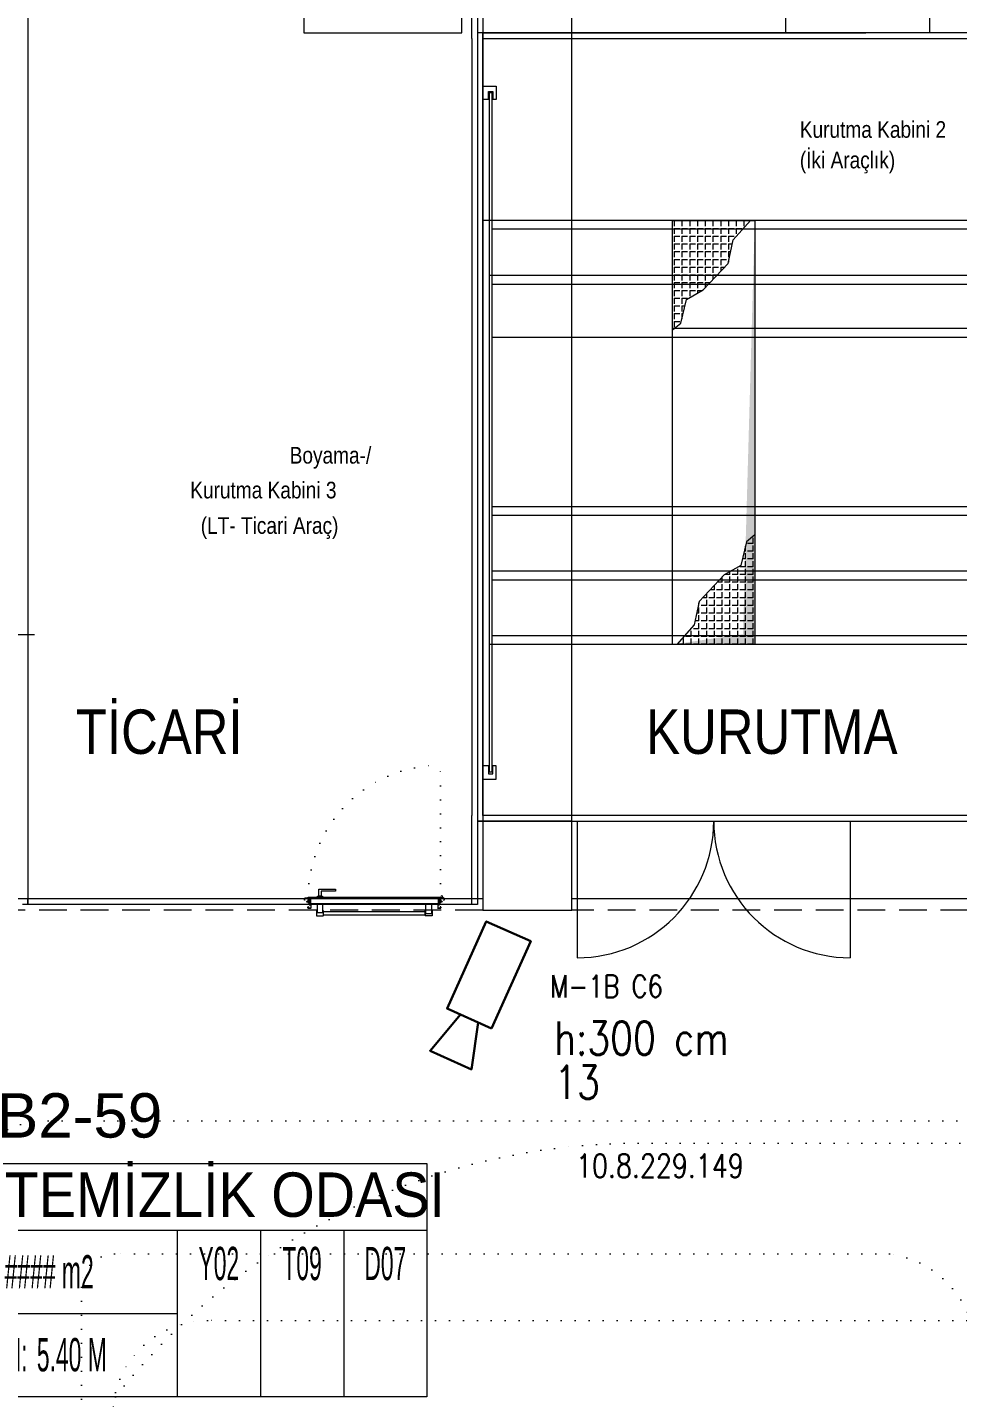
# Model space of a CAD drawing. Header units: metres. Extents: x -13933 to 152404, y -7861 to 21912.
# Drawn here: x 1150 to 1988, y 6751 to 7985 of the extents above; entities that cross this region are included whole.
import ezdxf
from ezdxf.enums import TextEntityAlignment as Align
from ezdxf.xclip import XClip

# ---------------------------------------------------------------- set-up
doc = ezdxf.new("R2010")
doc.units = ezdxf.units.M
doc.header["$LTSCALE"] = 100
doc.header["$MEASUREMENT"] = 0
doc.header["$XCLIPFRAME"] = 0
for name, pattern in [('DOT2', [0.125, 0, -0.125]), ('HIDDEN', [0.375, 0.25, -0.125]), ('MITTE0050', [25.4, 15.875, -3.175, 3.175, -3.175])]:
    doc.linetypes.add(name, pattern=pattern)
doc.layers.get('0').update_dxf_attribs({"color": 9, "lineweight": 9})
for name, color, linetype, lineweight in [('01', 9, 'Continuous', 9), ('06D', 9, 'Continuous', 9), ('10', 9, 'Continuous', 9), ('14', 9, 'Continuous', 9), ('20', 9, 'DOT2', 9), ('21', 9, 'Continuous', 9), ('21_mahal200', 9, 'Continuous', 9), ('E-DAHİLİ KAMERA', 7, 'Continuous', 30), ('E-YAZI', 7, 'Continuous', 30)]:
    doc.layers.add(name, color=color, linetype=linetype, lineweight=lineweight)
doc.styles.add('Arial', font='arial.ttf', dxfattribs={"height": 2.5})
doc.styles.add('E-YAZI', font='txttw.shx')
doc.styles.add('MuuM_TEXT-ITALIC', font='ARIALNI.TTF')
doc.styles.add('MuuM_TEXT-STANDART', font='ARIALN.TTF')

# ---------------------------------------------------------------- blocks, each defined once
blk = doc.blocks.new('100_DAHİLİ KAMERA')
at = {"layer": 'E-DAHİLİ KAMERA', "color": 4}
blk.add_lwpolyline([(4.306, -1.097), (4.306, 1.097), (0, 1.097), (0, -1.097)], close=True, dxfattribs=at)
blk.add_lwpolyline([(4.306, 0.439), (6.355, 1.024), (6.355, -1.024), (4.306, -0.439)], dxfattribs=at)
blk = doc.blocks.new('p-kolon_80x80')
blk.add_lwpolyline([(-40, -40), (40, -40), (40, 40), (-40, 40)], close=True)
blk = doc.blocks.new('2.bod.sitatik')
at = {"layer": '01'}
blk.add_blockref('p-kolon_80x80', (1600, -1400), dxfattribs=at)
blk = doc.blocks.new('FDG')
h = blk.add_hatch()
h.set_pattern_fill('ANSI37', color=256, scale=3, angle=180, style=0)
h.set_pattern_definition([(225, (179129.465, -8873.869), (6.73519, -6.73519), []), (315, (179129.465, -8873.869), (6.73519, 6.73519), [])])
h.paths.add_polyline_path([(178485.5, -9290.3), (178355.5, -9290.3), (178355.5, -9300.3), (178485.5, -9300.3)])
for p, q in [((178483.7, -9107.3), (178357.2, -9107.3)), ((178357.2, -9107.3), (178357.2, -9177.3)), ((178483.7, -9177.3), (178483.7, -9107.3)), ((178376.2, -9165.3), (178376.2, -9124)), ((178482.4, -9157.9), (178472, -9132.9)), ((178484, -9157.9), (178484, -9132.9)), ((178484, -9132.9), (178489, -9132.9)), ((178513, -9132.9), (178508, -9132.9)), ((178508, -9132.9), (178508, -9157.9)), ((178393.3, -9140.3), (178359.1, -9140.3)), ((178528, -9145.4), (178540.5, -9145.4)), ((178477.2, -9163), (178452.2, -9152.7)), ((178452.2, -9165.3), (178452.2, -9170.3)), ((178477.2, -9170.3), (178477.2, -9165.3)), ((178489, -9157.9), (178484, -9157.9)), ((178508, -9157.9), (178513, -9157.9)), ((178292.2, -9285.3), (178292.2, -9182.3)), ((178292.2, -9182.3), (178352.2, -9182.3)), ((178352.2, -9177.3), (178352.2, -9290.3)), ((178488.7, -9177.3), (178352.2, -9177.3)), ((178452.2, -9170.3), (178477.2, -9170.3)), ((178488.7, -9290.3), (178488.7, -9177.3)), ((178305.2, -9214.6), (178341.2, -9214.6)), ((178305.2, -9242.9), (178305.2, -9214.6)), ((178333.7, -9214.6), (178333.7, -9242.9)), ((178334.6, -9228.3), (178334.6, -9214.6)), ((178339.2, -9228.3), (178339.2, -9214.6)), ((178341.2, -9228.3), (178341.2, -9214.6)), ((178333.7, -9225.8), (178333.7, -9233.8)), ((178333.7, -9228.3), (178349.3, -9228.3)), ((178352.2, -9223.8), (178349.3, -9228.3)), ((178349.3, -9239.3), (178349.3, -9228.3)), ((178352.2, -9243.8), (178352.2, -9223.8)), ((178352.2, -9228.3), (178362.5, -9228.3)), ((178362.5, -9239.3), (178362.5, -9228.3)), ((178341.2, -9242.9), (178305.2, -9242.9)), ((178367.5, -9233.8), (178328.7, -9233.8)), ((178333.7, -9239.3), (178349.3, -9239.3)), ((178334.6, -9242.9), (178334.6, -9239.3)), ((178339.2, -9242.9), (178339.2, -9239.3)), ((178341.2, -9242.9), (178341.2, -9239.3)), ((178352.2, -9243.8), (178349.3, -9239.3)), ((178352.2, -9239.3), (178362.5, -9239.3)), ((178525.7, -9283.4), (178525.7, -9249.1)), ((178500.7, -9266.3), (178542, -9266.3)), ((178352.2, -9285.3), (178292.2, -9285.3)), ((178352.2, -9290.3), (178488.7, -9290.3)), ((178355.5, -9300.3), (178355.5, -9326.9)), ((178485.5, -9300.3), (178485.5, -9326.9))]:
    blk.add_line(p, q)
for points in [[(178363.7, -9140.3), (178363.7, -9165.3), (178388.7, -9165.3), (178388.7, -9140.3)], [(178363.7, -9165.3), (178363.7, -9170.3), (178388.7, -9170.3), (178388.7, -9165.3)], [(178500.7, -9253.8), (178495.7, -9253.8), (178495.7, -9278.8), (178500.7, -9278.8)], [(178525.7, -9253.8), (178500.7, -9253.8), (178500.7, -9278.8), (178525.7, -9278.8)]]:
    blk.add_lwpolyline(points)
for points in [[(178388.7, -9177.3), (178388.7, -9165.3), (178363.7, -9165.3), (178363.7, -9177.3)], [(178477.2, -9165.3), (178477.2, -9177.3), (178452.2, -9177.3), (178452.2, -9165.3)], [(178488.7, -9278.8), (178500.7, -9278.8), (178500.7, -9253.8), (178488.7, -9253.8)], [(178485.5, -9290.3), (178355.5, -9290.3), (178355.5, -9300.3), (178485.5, -9300.3)]]:
    blk.add_lwpolyline(points, close=True)
for centre in [(178376.2, -9140.3), (178528, -9145.4), (178525.7, -9266.3)]:
    blk.add_circle(centre, 12.5)
blk.add_arc((178462.1, -9142.8), 9, 225, 45)
blk = doc.blocks.new('p-bnk')
h = blk.add_hatch()
h.set_pattern_fill('ANSI37', color=256, scale=3, angle=-180, style=0)
h.set_pattern_definition([(225, (783.508, 267.3965), (6.73519, -6.73519), []), (315, (783.508, 267.3965), (6.73519, 6.73519), [])])
h.paths.add_polyline_path([(145.75, -159), (145.75, -149), (3.25, -149), (3.25, -159)])
for p, q in [((103, 0), (103, 12)), ((103, 12), (133, 12)), ((133, 0), (133, 12)), ((237, 0), (287, 0)), ((287, 0), (287, -6.22)), ((241, -145), (241, -4)), ((241, -4), (283, -4)), ((-49.5, -87), (-49.5, -62)), ((-40.5, -87), (-40.5, -62)), ((-4.5, -63.5), (-40.5, -63.5)), ((-4.5, -65), (-40.5, -65)), ((-4.5, -66.5), (-40.5, -66.5)), ((-4.5, -68), (-40.5, -68)), ((-4.5, -69.5), (-40.5, -69.5)), ((-29.5, -71), (-40.5, -71)), ((-29.5, -72.5), (-40.5, -72.5)), ((-4.5, -71), (-15.5, -71)), ((-4.5, -72.5), (-15.5, -72.5)), ((-4.5, -87), (-4.5, -62)), ((291.5, -87), (291.5, -62)), ((291.5, -63.5), (327.5, -63.5)), ((291.5, -65), (327.5, -65)), ((291.5, -66.5), (327.5, -66.5)), ((291.5, -68), (327.5, -68)), ((291.5, -69.5), (327.5, -69.5)), ((291.5, -71), (302.5, -71)), ((291.5, -72.5), (302.5, -72.5)), ((316.5, -71), (327.5, -71)), ((316.5, -72.5), (327.5, -72.5)), ((327.5, -87), (327.5, -62)), ((336.5, -87), (336.5, -62)), ((-29.5, -76.5), (-40.5, -76.5)), ((-29.5, -78), (-40.5, -78)), ((-4.5, -79.5), (-40.5, -79.5)), ((-4.5, -81), (-40.5, -81)), ((-4.5, -82.5), (-40.5, -82.5)), ((-4.5, -84), (-40.5, -84)), ((-4.5, -85.5), (-40.5, -85.5)), ((-4.5, -76.5), (-15.5, -76.5)), ((-4.5, -78), (-15.5, -78)), ((291.5, -76.5), (302.5, -76.5)), ((291.5, -78), (302.5, -78)), ((291.5, -79.5), (327.5, -79.5)), ((291.5, -81), (327.5, -81)), ((291.5, -82.5), (327.5, -82.5)), ((291.5, -84), (327.5, -84)), ((291.5, -85.5), (327.5, -85.5)), ((316.5, -76.5), (327.5, -76.5)), ((316.5, -78), (327.5, -78)), ((283, -145), (241, -145)), ((287, -142.78), (287, -149)), ((287, -149), (237, -149))]:
    blk.add_line(p, q)
at = {"linetype": 'MITTE0050'}
for p, q in [((118, 0), (118, 12)), ((6.34, -74.5), (-52, -74.5)), ((280.66, -74.5), (339, -74.5))]:
    blk.add_line(p, q, dxfattribs=at)
for points in [[(0, -149), (149, -149), (149, 0), (0, 0)], [(237, -149), (149, -149), (149, 0), (237, 0)], [(287, -149), (237, -149), (237, 0), (287, 0)], [(233, -145), (153, -145), (153, -4), (233, -4)], [(283, -145), (241, -145), (241, -4), (283, -4)], [(233, -34.5), (153, -34.5), (153, -114.5), (233, -114.5)], [(338, -34.5), (258, -34.5), (258, -114.5), (338, -114.5)], [(-15.5, -69.5), (-29.5, -69.5), (-29.5, -79.5), (-15.5, -79.5)], [(0, -72.5), (-2, -72.5), (-2, -76.5), (0, -76.5)], [(287, -72.5), (289, -72.5), (289, -76.5), (287, -76.5)], [(302.5, -69.5), (316.5, -69.5), (316.5, -79.5), (302.5, -79.5)], [(145.75, -149), (3.25, -149), (3.25, -159), (145.75, -159)]]:
    blk.add_lwpolyline(points, close=True)
for points in [[(258, -34.5), (241, -4)], [(338, -34.5), (283, -4)], [(153, -34.5), (157.9, -109.22), (233, -114.5)], [(258, -34.5), (263.51, -109.22), (338, -114.5)], [(-40.5, -87), (-4.5, -87), (-2, -84.5), (-2, -64.5), (-4.5, -62), (-49.5, -62), (-52, -64.5), (-52, -84.5), (-49.5, -87), (-40.5, -87)], [(327.5, -87), (291.5, -87), (289, -84.5), (289, -64.5), (291.5, -62), (336.5, -62), (339, -64.5), (339, -84.5), (336.5, -87), (327.5, -87)], [(258, -114.5), (241, -145)], [(283, -145), (338, -114.5)]]:
    blk.add_lwpolyline(points)
at = {"lineweight": 0}
blk.add_lwpolyline([(3.25, -159), (3.25, -276.5), (145.75, -276.5), (145.75, -159)], close=True, dxfattribs=at)
blk = doc.blocks.new('0_elevationtarget-p-bk')
h = blk.add_hatch(color=250)
h.paths.add_polyline_path([(1.875, 0, 0.414214), (0, 1.875), (0, 0)])
h.paths.add_polyline_path([(0, 0), (-1.875, 0, 0.414214), (0, -1.875)])
blk.add_line((0, -2.625), (0, 2.625))
blk.add_lwpolyline([(12.453, 0), (-3, 0)])
blk.add_circle((0, 0), 1.875)
at = {"style": 'Arial'}
blk.add_attdef('BITMISKOT', text='', height=2, dxfattribs=at).set_placement((4.5, 0), align=Align.BOTTOM_LEFT)
at = {"style": 'MuuM_TEXT-ITALIC'}
blk.add_attdef('FINISHINGFLOORLEVEL', text='', height=2, dxfattribs=at).set_placement((4.5, -0.592), align=Align.TOP_LEFT)
blk = doc.blocks.new('0_roomno2')
blk.add_lwpolyline([(19.375, -10.5), (0, -10.5), (0, 0), (19.375, 0)], close=True)
for points in [[(0, -3), (19.375, -3)], [(8.125, -3), (8.125, -10.5)], [(11.875, -3), (11.875, -10.5)], [(15.625, -3), (15.625, -10.5)], [(0, -6.75), (8.125, -6.75)]]:
    blk.add_lwpolyline(points)
at = {"style": 'MuuM_TEXT-STANDART', "width": 0.6}
blk.add_text('H:', height=1.5, dxfattribs=at).set_placement((0.35, -8.608), align=Align.MIDDLE_LEFT)
at = {"style": 'Arial'}
blk.add_attdef('ODANO', (0, 1.17), '', height=2, dxfattribs=at)
blk.add_attdef('MEKANADI', text='', height=2, dxfattribs=at).set_placement((0.35, -3), align=Align.BOTTOM_LEFT)
at = {"style": 'MuuM_TEXT-STANDART', "width": 0.6}
for tag, p in [('M2', (0.35, -4.875)), ('TEMIZTAVANYUKSEKLIGI', (1.8, -8.608))]:
    blk.add_attdef(tag, text='', height=1.5, dxfattribs=at).set_placement(p, align=Align.MIDDLE_LEFT)
for tag, p in [('YER01', (10, -4.5)), ('TAVAN01', (13.75, -4.5)), ('DUVAR01', (17.5, -4.5)), ('YER02', (10, -6.75)), ('TAVAN02', (13.75, -6.75)), ('DUVAR02', (17.5, -6.75)), ('YER03', (10, -9)), ('TAVAN03', (13.75, -9)), ('DUVAR03', (17.5, -9))]:
    blk.add_attdef(tag, text='', height=1.5, dxfattribs=at).set_placement(p, align=Align.MIDDLE_CENTER)
blk = doc.blocks.new('*U21')
at = {"ltscale": 15}
for p, q in [((-25, 1), (-26, 0)), ((-25, -1), (-26, 0)), ((-23, 1), (-25, 1)), ((-23, 1), (-23, -2)), ((-21, -3), (-18, 3)), ((-21, -3), (-18, 3)), ((-20, -3), (-17, 3)), ((-20, -3), (-16, 3)), ((-18, -3), (-15, 3)), ((-18, -3), (-15, 3)), ((-18, 1), (-18, 2)), ((-17, -3), (-14, 3)), ((-17, -3), (-13, 3)), ((-17, 1), (-17, 2)), ((-15, -3), (-12, 3)), ((-15, -3), (-12, 3)), ((-15, 1), (-15, 2)), ((-14, -3), (-11, 3)), ((-14, -3), (-10, 3)), ((-14, 1), (-14, 2)), ((-12, -3), (-9, 3)), ((-12, -3), (-9, 3)), ((-12, 1), (-12, 2)), ((-11, -3), (-8, 3)), ((-11, -3), (-7, 3)), ((-11, 1), (-11, 2)), ((-9, -3), (-6, 3)), ((-9, -3), (-6, 3)), ((-9, 1), (-9, 2)), ((-8, -3), (-4, 3)), ((-8, -3), (-5, 3)), ((-8, 1), (-8, 2)), ((-6, -3), (-3, 3)), ((-6, -3), (-3, 3)), ((-6, 1), (-6, 2)), ((-5, -3), (-1, 3)), ((-5, -3), (-2, 3)), ((-5, 1), (-5, 2)), ((-3, 1), (-3, 2)), ((0, 4), (-2, 1)), ((-2, 1), (-2, 2)), ((0, 0), (-1, 0)), ((-25, -1), (-23, -2)), ((-9, -2), (-23, -2)), ((-21, -3), (-21, -2)), ((-20, -3), (-19, -2)), ((-20, -2), (-19, -2)), ((-19, -2), (-18, -2)), ((-18, -3), (-18, -2)), ((-17, -3), (-16, -2)), ((-17, -2), (-16, -2)), ((-16, -2), (-15, -2)), ((-15, -3), (-15, -2)), ((-14, -3), (-13, -2)), ((-14, -2), (-13, -2)), ((-13, -2), (-12, -2)), ((-12, -3), (-12, -2)), ((-11, -3), (-10, -2)), ((-11, -2), (-10, -2)), ((-10, -2), (-9, -2)), ((-9, -3), (-9, -2)), ((-8, -2), (-7, -2)), ((-8, -3), (-7, -2)), ((-7, -2), (-6, -2)), ((-6, -3), (-6, -2)), ((-5, -2), (-4, -2)), ((-5, -3), (-4, -2)), ((-4, -2), (-2, -2)), ((0, -4), (-2, -2)), ((0, 0), (-1, 0))]:
    blk.add_line(p, q, dxfattribs=at)
for p, q in [((-7, 1), (-23, 1)), ((-17, 1), (-19, 1)), ((-16, 1), (-17, 1)), ((-14, 1), (-16, 1)), ((-13, 1), (-14, 1)), ((-11, 1), (-13, 1)), ((-10, 1), (-11, 1)), ((-8, 1), (-10, 1)), ((-7, 1), (-8, 1)), ((-5, 1), (-7, 1)), ((-4, 1), (-5, 1)), ((-2, 1), (-4, 1)), ((-2, 1), (-2, 1)), ((0, 0), (0, 4)), ((-2, -2), (-2, -2)), ((0, 0), (0, -4))]:
    blk.add_line(p, q)
for centre, radius, start, end in [((-26, 4), 3.92, 274.361, 322.1025), ((-26, -4), 3.92, 37.8975, 85.639), ((-18, 3), 0.0971, 330.3204, 150.3204), ((-17, 3), 0.0971, 330.3204, 150.3204), ((-15, 3), 0.0971, 330.3204, 150.3204), ((-14, 3), 0.0971, 330.3204, 150.3204), ((-12, 3), 0.0971, 330.3204, 150.3204), ((-11, 3), 0.0971, 330.3204, 150.3204), ((-9, 3), 0.0971, 330.3204, 150.3204), ((-8, 3), 0.0971, 330.3204, 150.3204), ((-6, 3), 0.0971, 330.3204, 150.3204), ((-5, 3), 0.0971, 330.3204, 150.3204), ((-3, 3), 0.0971, 330.3204, 150.3204), ((-2, 3), 0.0971, 330.3204, 150.3204), ((-1, 0), 0.486, 90, 270), ((0, 4), 0.25, 0, 150.0864), ((-21, -3), 0.0971, 150.3204, 330.3204), ((-20, -3), 0.0971, 150.3204, 330.3204), ((-18, -3), 0.0971, 150.3204, 330.3204), ((-17, -3), 0.0971, 150.3204, 330.3204), ((-15, -3), 0.0971, 150.3204, 330.3204), ((-14, -3), 0.0971, 150.3204, 330.3204), ((-12, -3), 0.0971, 150.3204, 330.3204), ((-11, -3), 0.0971, 150.3204, 330.3204), ((-9, -3), 0.0971, 150.3204, 330.3204), ((-8, -3), 0.0971, 150.3204, 330.3204), ((-6, -3), 0.0971, 150.3204, 330.3204), ((-5, -3), 0.0971, 150.3204, 330.3204), ((0, -4), 0.25, 209.9136, 0)]:
    blk.add_arc(centre, radius, start, end, dxfattribs=at)
blk = doc.blocks.new('conta')
at = {"ltscale": 10}
for p, q in [((-2649.9, 5345.5), (-2649.8, 5345.6)), ((-2649.9, 5344.5), (-2649.8, 5344.3)), ((-2649.8, 5344.3), (-2649.7, 5344.3)), ((-2649.7, 5345.4), (-2649.3, 5345.4)), ((-2649.2, 5345.4), (-2649.1, 5345.5)), ((-2649, 5344), (-2648.8, 5343.8)), ((-2648.9, 5344.1), (-2648.7, 5343.9)), ((-2648.8, 5345.1), (-2648.6, 5345.3)), ((-2648.8, 5344.9), (-2648.6, 5345.2)), ((-2648.7, 5343.8), (-2648.7, 5343.8)), ((-2648.6, 5345.3), (-2648.6, 5345.3))]:
    blk.add_line(p, q, dxfattribs=at)
for centre, radius, start, end in [((-2649.8, 5345.5), 0.05, 140.6345, 188.9372), ((-2653, 5345), 3.19, 350.4674, 8.9372), ((-2649.9, 5344.5), 0.02, 170.4674, 213.7451), ((-2649.7, 5345.6), 0.0696, 22.2428, 159.258), ((-2650.9, 5345), 1.24, 340.3382, 16.7772), ((-2649.7, 5344.6), 0.03, 160.3382, 273.2666), ((-2649.7, 5345.4), 0.03, 90, 196.7772), ((-2649.6, 5341.5), 3.01, 80.4362, 93.2666), ((-2649.3, 5345.5), 0.05, 270, 303.0062), ((-2649.2, 5344.1), 0.231, 353.9571, 81.9004), ((-2649.1, 5345.5), 0.03, 4.7972, 123.0062), ((-2649.1, 5344.5), 0.03, 260.4362, 338.7066), ((-2651.2, 5344.8), 2.33, 7.5897, 18.7951), ((-2649, 5345.6), 0.05, 18.7951, 42.1429), ((-2650.2, 5345), 1.27, 338.7066, 23.0418), ((-2648.9, 5344.1), 0.1, 173.9571, 217.2653), ((-2648.8, 5345.1), 0.05, 187.5897, 322.7347), ((-2658.2, 5345.2), 9.36, 353.6857, 357.8537), ((-2648.8, 5344.2), 0.1, 173.6857, 217.2653), ((-2648.8, 5344.8), 0.05, 142.7347, 180.2669), ((-2648.7, 5343.8), 0.05, 217.2653, 307.2653), ((-2648.7, 5343.8), 0.05, 307.2653, 37.2653), ((-2648.6, 5345.3), 0.05, 52.7347, 142.7347), ((-2648.6, 5345.3), 0.05, 322.7347, 52.7347)]:
    blk.add_arc(centre, radius, start, end, dxfattribs=at)
for points, knots in [([(-2649, 5345.6), (-2649, 5345.6), (-2649.1, 5345.7), (-2649.2, 5345.4), (-2649.3, 5345.7), (-2649.4, 5345.5), (-2649.5, 5345.7), (-2649.6, 5345.5), (-2649.7, 5345.6), (-2649.7, 5345.6)], [0.0086373, 0.0086373, 0.0086373, 0.0086373, 0.1097304, 0.3133405, 0.4430081, 0.5658764, 0.7165186, 0.8527974, 0.9648495, 0.9648495, 0.9648495, 0.9648495]), ([(-2649.7, 5344.3), (-2649.7, 5344.3), (-2649.7, 5344.5), (-2649.6, 5344.3), (-2649.3, 5344.4), (-2649.2, 5344.4), (-2649.2, 5344.4)], [0, 0, 0, 0, 0.1008757, 0.3841126, 0.5436166, 0.6906785, 0.6906785, 0.6906785, 0.6906785])]:
    blk.add_open_spline(points, degree=3, knots=knots, dxfattribs=at)
blk = doc.blocks.new('p-yn_sackasa')
at = {"layer": '10', "linetype": 'Continuous'}
for p, q in [((-2.2, 0), (-2.2, -0.2)), ((0, 6.9), (0, 6.2)), ((0, 6.2), (0, 6.9)), ((0.1, 6.9), (0.1, 6.2)), ((0.2, 6.9), (0.2, 6.2)), ((2.7, 7.2), (0.3, 7.2)), ((2.7, 7.2), (0.3, 7.2)), ((2.7, 7), (0.3, 7)), ((0.3, 7), (2.7, 7)), ((0.3, 6.1), (0.8, 6.1)), ((0.7, 6), (0.3, 6)), ((0.3, 5.9), (0.7, 5.9)), ((0.8, 5.9), (0.3, 5.9)), ((0.7, 5.9), (0.7, 6)), ((0.7, -0.7), (0.7, 2.3)), ((0.7, -0.7), (0.7, 2.3)), ((0.8, 5.9), (0.8, 6.1)), ((0.8, -0.7), (0.8, 2.3)), ((0.8, -0.7), (0.8, 2.3)), ((0.9, 2.3), (1, 2.3)), ((0.9, 2.3), (0.9, 2.3)), ((1, 2.5), (1, 2.4)), ((1, 2.5), (1, 2.5)), ((1.1, 2.5), (1.1, 3.7)), ((1.1, 2.5), (1.1, 3.7)), ((1.3, 3.7), (1.3, 2.5)), ((1.3, 2.5), (1.3, 3.7)), ((2.5, 4), (1.4, 4)), ((1.4, 4), (2.5, 4)), ((1.4, 3.8), (2.5, 3.8)), ((2.5, 3.8), (1.4, 3.8)), ((2.5, 3.4), (2.6, 3.7)), ((2.6, 3.7), (2.5, 3.4)), ((2.7, 3.6), (2.6, 3.3)), ((2.7, 3.6), (2.6, 3.3)), ((2.8, 3.3), (2.8, 6.9)), ((2.8, 3.3), (2.8, 6.9)), ((2.9, 3.3), (2.9, 6.9)), ((2.9, 3.3), (2.9, 6.9)), ((-2.9, -1.7), (-2.9, -0.3)), ((-2.9, -0.3), (-2.9, -1.7)), ((-2.8, -0.3), (-2.8, -1.7)), ((-2.8, -0.3), (-2.8, -1.7)), ((-2.2, 0), (-2.7, 0)), ((-2.2, 0), (-2.7, 0)), ((-2.2, -0.1), (-2.7, -0.1)), ((-2.2, -0.2), (-2.7, -0.2)), ((1, -1.8), (-2.7, -1.8)), ((1, -1.9), (-2.7, -1.9)), ((-2.7, -2), (1, -2)), ((1, -2), (-2.7, -2)), ((-2.2, -0.1), (-2.2, 0)), ((0.9, -0.8), (1, -0.8)), ((0.9, -0.8), (0.9, -0.8)), ((1, -0.9), (1, -0.9)), ((1, -0.9), (1, -0.9)), ((1.1, -1), (1.1, -1.7)), ((1.1, -1), (1.1, -1.7)), ((1.3, -1), (1.3, -1.7)), ((1.3, -1), (1.3, -1.7))]:
    blk.add_line(p, q, dxfattribs=at)
for points in [[(0.1, 2.1), (0.7, 2.1), (0.7, -0.5), (0.1, -0.5)], [(0.1, 2.1), (0.4, 2.1), (0.4, -0.5), (0.1, -0.5)]]:
    blk.add_lwpolyline(points, close=True, dxfattribs=at)
for centre, radius, start, end in [((0.3, 6.9), 0.249, 90, 180), ((0.3, 6.9), 0.261, 90, 180), ((0.3, 6.2), 0.249, 181.345, 271.3502), ((0.3, 6.2), 0.261, 180, 270), ((0.3, 6.9), 0.122, 90, 180), ((0.3, 6.2), 0.122, 180, 270), ((0.3, 6.9), 0.11, 90, 180), ((0.3, 6.2), 0.11, 180, 270), ((0.9, 2.3), 0.206, 63.2169, 180), ((0.9, 2.3), 0.219, 63.2153, 180), ((0.9, 2.3), 0.0801, 63.215, 180), ((0.9, 2.3), 0.0674, 63.2144, 180), ((1, 2.5), 0.219, 243.2148, 0), ((1, 2.5), 0.0801, 243.2203, 0), ((1, 2.5), 0.206, 243.2197, 0), ((1, 2.5), 0.0674, 243.2129, 0), ((1.4, 3.7), 0.24, 90, 180), ((1.4, 3.7), 0.253, 90, 180), ((1.4, 3.7), 0.114, 90, 180), ((1.4, 3.7), 0.101, 90, 180), ((2.5, 3.7), 0.249, 342.8613, 90), ((2.5, 3.7), 0.261, 342.8602, 90), ((2.5, 3.7), 0.122, 342.8607, 90), ((2.5, 3.7), 0.11, 342.8621, 90), ((2.7, 3.3), 0.232, 162.8601, 0), ((2.7, 3.3), 0.219, 162.8613, 0), ((2.7, 3.3), 0.0927, 162.8605, 0), ((2.7, 3.3), 0.0801, 162.8624, 0), ((2.7, 6.9), 0.249, 0, 90), ((2.7, 6.9), 0.261, 0, 90), ((2.7, 6.9), 0.122, 0, 90), ((2.7, 6.9), 0.11, 0, 90), ((-2.7, -0.3), 0.24, 90, 180), ((-2.7, -0.3), 0.253, 90, 180), ((-2.7, -1.7), 0.24, 180, 270), ((-2.7, -1.7), 0.253, 180, 270), ((-2.7, -0.3), 0.114, 90, 180), ((-2.7, -0.3), 0.101, 90, 180), ((-2.7, -1.7), 0.114, 180, 270), ((-2.7, -1.7), 0.101, 180, 270), ((0.9, -0.7), 0.206, 180, 296.7851), ((0.9, -0.7), 0.219, 180, 296.785), ((0.9, -0.7), 0.0674, 180, 180.5245), ((0.9, -0.7), 0.0801, 180, 296.785), ((0.9, -0.7), 0.0674, 180, 296.7871), ((1, -1), 0.219, 0, 116.7854), ((1, -1), 0.206, 0, 116.7836), ((1, -1), 0.0801, 0, 116.7811), ((1, -1), 0.0674, 0, 116.7871), ((1, -1.7), 0.114, 270, 0), ((1, -1.7), 0.24, 270, 0), ((1, -1.7), 0.101, 270, 0), ((1, -1.7), 0.253, 270, 0)]:
    blk.add_arc(centre, radius, start, end, dxfattribs=at)
at = {"layer": '10', "xscale": 0.0842696629213483, "yscale": 0.0842696629213483, "zscale": 0.0842696629213483}
blk.add_blockref('*U21', (1, 1.3), dxfattribs=at)
at = {"layer": '14', "xscale": -0.7887640449438696, "yscale": 0.7887640449438696, "zscale": 0.7887640449438204, "rotation": 90}
blk.add_blockref('conta', (4217.8, -2086.4), dxfattribs=at)
blk = doc.blocks.new('*U849')
at = {"layer": '06D'}
for points in [[(110.1, 4.8), (110.1, 11), (95.1, 11), (95.1, 9.1), (107.9, 9.1), (107.9, 9.1), (107.9, 4.8), (110.1, 4.8)], [(111.2, 3.5), (111.2, 4.8), (106.8, 4.8), (106.8, 3.5), (111.2, 3.5)]]:
    blk.add_lwpolyline(points, dxfattribs=at)
for points in [[(8.5, -8.6), (7.9, -8.6), (7.9, -12.6, 0.414214), (8.2, -13), (13.7, -13, 0.414214), (14.1, -12.6), (14.1, -8.6), (13.5, -8.6)], [(111.5, -8.6), (112.1, -8.6), (112.1, -12.6, -0.414214), (111.7, -13), (106.2, -13, -0.414214), (105.9, -12.6), (105.9, -8.6), (106.5, -8.6)]]:
    blk.add_lwpolyline(points, format="xyb", dxfattribs=at)
for points in [[(8.5, -11.1), (13.5, -11.1), (13.5, -2.5), (8.5, -2.5)], [(14.1, -12.4), (105.9, -12.4), (105.9, -9.2), (14.1, -9.2)], [(111.5, -10), (106.5, -10), (106.5, -2.5), (111.5, -2.5)]]:
    blk.add_lwpolyline(points, close=True, dxfattribs=at)
at = {"layer": '10', "ltscale": 10}
for p, q in [((-1.6, 3.7), (-1.7, 3.6)), ((-1.6, 3.7), (-1.7, 3.6)), ((-1.2, 3.1), (-1.2, 3.2)), ((-1.2, 3.1), (-1.2, 3.2)), ((-1.2, 3.1), (-1.1, 3.1)), ((-1.2, 3.1), (-1.1, 3.1)), ((-1.1, 3), (-1.1, 3.4)), ((-1.1, 3), (-1.1, 3.4)), ((-0.8, 3), (-0.8, 3.4)), ((-0.8, 3), (-0.8, 3.4)), ((0.3, 3.4), (0.3, 3.3)), ((0.4, 3.5), (119.6, 3.5)), ((0.4, 3.4), (0.4, 3.3)), ((0.4, 3.2), (2.2, 3.2)), ((0.5, 3.4), (119.5, 3.4)), ((0.5, 3.3), (2.3, 3.3)), ((1, 0), (2, 0.7)), ((2, 1.1), (2, 0.7)), ((2.3, 1.1), (2, 1.1)), ((2, 0.7), (2, -0.8)), ((2.3, 3.1), (2.3, -2.4)), ((2.3, 0.7), (2.3, 1.1)), ((2.3, -0.8), (2.3, 0.7)), ((2.4, 3.2), (2.4, -2.3)), ((117.5, 3.2), (117.5, -2.3)), ((119.5, 3.3), (117.6, 3.3)), ((119.6, 3.2), (117.7, 3.2)), ((117.7, 3.1), (117.7, -2.4)), ((117.7, 1.1), (117.7, -0.4)), ((118, 1.1), (117.7, 1.1)), ((117.7, 1.1), (117.7, -0.4)), ((118, 1.1), (117.7, 1.1)), ((118, -0.4), (118, 1.1)), ((118, -0.4), (118, 1.1)), ((118, 0.9), (119, 0.9)), ((118, 0.9), (119, 0.9)), ((118, 0.7), (119, 0.7)), ((118, 0.7), (119, 0.7)), ((119, 0.3), (118, -0.4)), ((119, 0.3), (118, -0.4)), ((119.5, 3.4), (119.5, 3.3)), ((119.7, 3.4), (119.7, 3.3)), ((2, -0.4), (1, -0.4)), ((2, -0.6), (1, -0.6)), ((2, -0.8), (2.3, -0.8)), ((2.4, -2.5), (117.6, -2.5)), ((2.5, -2.3), (117.5, -2.3)), ((117.7, -0.4), (117.7, -0.8)), ((117.7, -0.4), (117.7, -0.8)), ((117.7, -0.8), (118, -0.8)), ((117.7, -0.8), (118, -0.8)), ((118, -0.8), (118, -0.4)), ((118, -0.8), (118, -0.4))]:
    blk.add_line(p, q, dxfattribs=at)
blk.add_circle((-0.9, 4.2), 0.843, dxfattribs=at)
blk.add_circle((-0.9, 4.2), 0.843, dxfattribs=at)
for centre, radius, start, end in [((-0.9, 4.2), 1.01, 219.4092, 254.2861), ((-0.9, 4.2), 1.01, 219.4092, 254.2861), ((-0.4, 3.2), 0.428, 156.352, 217.621), ((-0.4, 3.2), 0.428, 156.352, 217.621), ((-0.4, 3.2), 0.302, 105.5524, 240.0315), ((-0.4, 3.2), 0.302, 105.5524, 240.0315), ((0.4, 3.4), 0.1, 90, 180), ((0.4, 3.3), 0.1, 180, 270), ((0.5, 3.4), 0.005, 90, 180), ((0.5, 3.3), 0.005, 180, 270), ((2.2, 3.1), 0.05, 0, 90), ((2.3, 3.2), 0.1, 0, 90), ((117.6, 3.2), 0.1, 90, 180), ((117.7, 3.1), 0.05, 90, 180), ((119.5, 3.4), 0.005, 0, 90), ((119.5, 3.3), 0.005, 270, 0), ((119.6, 3.4), 0.1, 0, 90), ((119.6, 3.3), 0.1, 270, 0), ((2.4, -2.4), 0.1, 180, 270), ((2.5, -2.3), 0.05, 180, 270), ((117.6, -2.3), 0.141, 284.9271, 345.0729)]:
    blk.add_arc(centre, radius, start, end, dxfattribs=at)
at = {"layer": '20'}
blk.add_lwpolyline([(0.3, 3.4), (0.3, 122.8, -0.414214), (119.7, 3.4, 1)], format="xyb", dxfattribs=at)
at = {"xscale": -1, "rotation": 180}
blk.add_blockref('p-yn_sackasa', (0, 1), dxfattribs=at)
at = {"rotation": 180}
blk.add_blockref('p-yn_sackasa', (120, 1), dxfattribs=at)
blk = doc.blocks.new('2.bod.Mimari')
at = {"layer": '06D'}
for p, q in [((1150, -580), (1150, -1430)), ((1550, -655), (1550, -580)), ((1555, -575), (1555, -650)), ((1555, -650), (1555, -1360)), ((1555, -650), (1555, -650)), ((1560, -650), (1904.99, -650)), ((1560, -1355), (1560, -650)), ((1550, -655), (1550, -1355)), ((1550, -655), (1550, -655)), ((1560, -655), (1899.99, -655)), ((1899.99, -655), (2255, -655)), ((1560, -710), (1560, -698)), ((1560, -698), (1572, -698)), ((1565, -710), (1565, -702.75)), ((1565, -702.75), (1569, -702.75)), ((1569, -702.75), (1569, -710)), ((1572, -698), (1572, -710)), ((1565, -710), (1560, -710)), ((1560, -1310), (1560, -710)), ((1566.03, -703.67), (1568.12, -703.67)), ((1566.03, -1315.98), (1566.03, -703.67)), ((1568.12, -703.67), (1568.12, -1315.98)), ((1572, -710), (1569, -710)), ((1731, -1200.8), (1731, -818.8)), ((1731, -818.8), (1805, -818.8)), ((1732.39, -819.01), (1732.39, -824.09)), ((1732.39, -819.01), (1737.47, -819.01)), ((1732.39, -826), (1732.39, -831.08)), ((1732.39, -826), (1737.47, -826)), ((1739.37, -819.01), (1739.37, -824.09)), ((1739.37, -819.01), (1744.45, -819.01)), ((1739.37, -826), (1739.37, -831.08)), ((1739.37, -826), (1744.45, -826)), ((1746.36, -819.01), (1746.36, -824.09)), ((1746.36, -819.01), (1751.44, -819.01)), ((1746.36, -826), (1746.36, -831.08)), ((1746.36, -826), (1751.44, -826)), ((1753.34, -819.01), (1753.34, -824.09)), ((1753.34, -819.01), (1758.42, -819.01)), ((1753.34, -826), (1753.34, -831.08)), ((1753.34, -826), (1758.42, -826)), ((1760.33, -819.01), (1760.33, -824.09)), ((1760.33, -819.01), (1765.41, -819.01)), ((1760.33, -826), (1760.33, -831.08)), ((1760.33, -826), (1765.41, -826)), ((1767.31, -819.01), (1767.31, -824.09)), ((1767.31, -819.01), (1772.39, -819.01)), ((1767.31, -826), (1767.31, -831.08)), ((1767.31, -826), (1772.39, -826)), ((1774.3, -819.01), (1774.3, -824.09)), ((1774.3, -819.01), (1779.38, -819.01)), ((1774.3, -826), (1774.3, -831.08)), ((1774.3, -826), (1779.38, -826)), ((1781.28, -819.01), (1781.28, -824.09)), ((1781.28, -819.01), (1786.36, -819.01)), ((1781.28, -826), (1781.28, -831.08)), ((1781.28, -826), (1786.36, -826)), ((1785.59, -836.46), (1801.09, -818.8)), ((1788.27, -819.01), (1788.27, -824.09)), ((1788.27, -819.01), (1793.35, -819.01)), ((1788.27, -826), (1788.27, -831.08)), ((1788.27, -826), (1793.35, -826)), ((1795.25, -819.01), (1795.25, -824.09)), ((1795.25, -819.01), (1800.33, -819.01)), ((1805, -818.8), (1805, -1200.8)), ((1732.39, -832.98), (1732.39, -838.06)), ((1732.39, -832.98), (1737.47, -832.98)), ((1739.37, -832.98), (1739.37, -838.06)), ((1739.37, -832.98), (1744.45, -832.98)), ((1746.36, -832.98), (1746.36, -838.06)), ((1746.36, -832.98), (1751.44, -832.98)), ((1753.34, -832.98), (1753.34, -838.06)), ((1753.34, -832.98), (1758.42, -832.98)), ((1760.33, -832.98), (1760.33, -838.06)), ((1760.33, -832.98), (1765.41, -832.98)), ((1767.31, -832.98), (1767.31, -838.06)), ((1767.31, -832.98), (1772.39, -832.98)), ((1774.3, -832.98), (1774.3, -838.06)), ((1774.3, -832.98), (1779.38, -832.98)), ((1781.03, -857.53), (1785.59, -836.46)), ((1781.28, -832.98), (1781.28, -838.06)), ((1781.28, -832.98), (1786.36, -832.98)), ((1788.27, -832.98), (1788.27, -833.4)), ((1788.27, -832.98), (1788.64, -832.98)), ((1732.39, -839.97), (1732.39, -845.05)), ((1732.39, -839.97), (1737.47, -839.97)), ((1732.39, -846.95), (1732.39, -852.03)), ((1732.39, -846.95), (1737.47, -846.95)), ((1739.37, -839.97), (1739.37, -845.05)), ((1739.37, -839.97), (1744.45, -839.97)), ((1739.37, -846.95), (1739.37, -852.03)), ((1739.37, -846.95), (1744.45, -846.95)), ((1746.36, -839.97), (1746.36, -845.05)), ((1746.36, -839.97), (1751.44, -839.97)), ((1746.36, -846.95), (1746.36, -852.03)), ((1746.36, -846.95), (1751.44, -846.95)), ((1753.34, -839.97), (1753.34, -845.05)), ((1753.34, -839.97), (1758.42, -839.97)), ((1753.34, -846.95), (1753.34, -852.03)), ((1753.34, -846.95), (1758.42, -846.95)), ((1760.33, -839.97), (1760.33, -845.05)), ((1760.33, -839.97), (1765.41, -839.97)), ((1760.33, -846.95), (1760.33, -852.03)), ((1760.33, -846.95), (1765.41, -846.95)), ((1767.31, -839.97), (1767.31, -845.05)), ((1767.31, -839.97), (1772.39, -839.97)), ((1767.31, -846.95), (1767.31, -852.03)), ((1767.31, -846.95), (1772.39, -846.95)), ((1774.3, -839.97), (1774.3, -845.05)), ((1774.3, -839.97), (1779.38, -839.97)), ((1774.3, -846.95), (1774.3, -852.03)), ((1774.3, -846.95), (1779.38, -846.95)), ((1781.28, -839.97), (1781.28, -845.05)), ((1781.28, -839.97), (1784.83, -839.97)), ((1781.28, -846.95), (1781.28, -852.03)), ((1781.28, -846.95), (1783.32, -846.95)), ((1732.39, -853.94), (1732.39, -859.02)), ((1732.39, -853.94), (1737.47, -853.94)), ((1732.39, -860.92), (1732.39, -866)), ((1732.39, -860.92), (1737.47, -860.92)), ((1739.37, -853.94), (1739.37, -859.02)), ((1739.37, -853.94), (1744.45, -853.94)), ((1739.37, -860.92), (1739.37, -866)), ((1739.37, -860.92), (1744.45, -860.92)), ((1746.36, -853.94), (1746.36, -859.02)), ((1746.36, -853.94), (1751.44, -853.94)), ((1746.36, -860.92), (1746.36, -866)), ((1746.36, -860.92), (1751.44, -860.92)), ((1753.34, -853.94), (1753.34, -859.02)), ((1753.34, -853.94), (1758.42, -853.94)), ((1753.34, -860.92), (1753.34, -866)), ((1753.34, -860.92), (1758.42, -860.92)), ((1758.54, -881.46), (1781.03, -857.53)), ((1760.33, -853.94), (1760.33, -859.02)), ((1760.33, -853.94), (1765.41, -853.94)), ((1760.33, -860.92), (1760.33, -866)), ((1760.33, -860.92), (1765.41, -860.92)), ((1767.31, -853.94), (1767.31, -859.02)), ((1767.31, -853.94), (1772.39, -853.94)), ((1767.31, -860.92), (1767.31, -866)), ((1767.31, -860.92), (1772.39, -860.92)), ((1774.3, -853.94), (1774.3, -859.02)), ((1774.3, -853.94), (1779.38, -853.94)), ((1774.3, -860.92), (1774.3, -864.69)), ((1774.3, -860.92), (1777.84, -860.92)), ((1781.28, -853.94), (1781.28, -856.36)), ((1781.28, -853.94), (1781.81, -853.94)), ((1732.39, -867.91), (1732.39, -872.99)), ((1732.39, -867.91), (1737.47, -867.91)), ((1732.39, -874.89), (1732.39, -879.97)), ((1732.39, -874.89), (1737.47, -874.89)), ((1739.37, -867.91), (1739.37, -872.99)), ((1739.37, -867.91), (1744.45, -867.91)), ((1739.37, -874.89), (1739.37, -879.97)), ((1739.37, -874.89), (1744.45, -874.89)), ((1746.36, -867.91), (1746.36, -872.99)), ((1746.36, -867.91), (1751.44, -867.91)), ((1746.36, -874.89), (1746.36, -879.97)), ((1746.36, -874.89), (1751.44, -874.89)), ((1753.34, -867.91), (1753.34, -872.99)), ((1753.34, -867.91), (1758.42, -867.91)), ((1753.34, -874.89), (1753.34, -879.97)), ((1753.34, -874.89), (1758.42, -874.89)), ((1760.33, -867.91), (1760.33, -872.99)), ((1760.33, -867.91), (1765.41, -867.91)), ((1760.33, -874.89), (1760.33, -879.56)), ((1760.33, -874.89), (1764.71, -874.89)), ((1767.31, -867.91), (1767.31, -872.13)), ((1767.31, -867.91), (1771.28, -867.91)), ((1732.39, -881.88), (1732.39, -886.96)), ((1732.39, -881.88), (1737.47, -881.88)), ((1739.37, -881.88), (1739.37, -886.96)), ((1739.37, -881.88), (1744.45, -881.88)), ((1743.45, -890), (1758.54, -881.46)), ((1746.36, -881.88), (1746.36, -886.96)), ((1746.36, -881.88), (1751.44, -881.88)), ((1753.34, -881.88), (1753.34, -884.4)), ((1753.34, -881.88), (1757.8, -881.88)), ((1732.39, -888.86), (1732.39, -893.94)), ((1732.39, -888.86), (1737.47, -888.86)), ((1732.39, -895.85), (1732.39, -900.93)), ((1732.39, -895.85), (1737.47, -895.85)), ((1738.44, -911.33), (1743.45, -890)), ((1739.37, -888.86), (1739.37, -893.94)), ((1739.37, -888.86), (1744.45, -888.86)), ((1739.37, -895.85), (1739.37, -900.93)), ((1739.37, -895.85), (1742.08, -895.85)), ((1731, -917.49), (1738.44, -911.33)), ((1732.39, -902.83), (1732.39, -907.91)), ((1732.39, -902.83), (1737.47, -902.83)), ((1732.39, -909.82), (1732.39, -914.9)), ((1732.39, -909.82), (1737.47, -909.82)), ((1739.37, -902.83), (1739.37, -907.36)), ((1739.37, -902.83), (1740.44, -902.83)), ((1560, -1010), (1560, -1355)), ((1797.55, -1108.27), (1792.54, -1129.6)), ((1805, -1102.11), (1797.55, -1108.27)), ((1803.6, -1109.78), (1798.52, -1109.78)), ((1803.6, -1109.78), (1803.6, -1104.7)), ((1796.62, -1116.77), (1795.55, -1116.77)), ((1796.62, -1116.77), (1796.62, -1112.24)), ((1796.62, -1123.75), (1796.62, -1118.67)), ((1803.6, -1116.77), (1798.52, -1116.77)), ((1803.6, -1116.77), (1803.6, -1111.69)), ((1803.6, -1123.75), (1803.6, -1118.67)), ((1792.54, -1129.6), (1777.45, -1138.14)), ((1782.65, -1137.72), (1782.65, -1135.2)), ((1789.63, -1137.72), (1789.63, -1132.64)), ((1796.62, -1130.74), (1791.54, -1130.74)), ((1796.62, -1123.75), (1793.91, -1123.75)), ((1796.62, -1130.74), (1796.62, -1125.66)), ((1796.62, -1137.72), (1796.62, -1132.64)), ((1803.6, -1123.75), (1798.52, -1123.75)), ((1803.6, -1130.74), (1798.52, -1130.74)), ((1803.6, -1130.74), (1803.6, -1125.66)), ((1803.6, -1137.72), (1803.6, -1132.64)), ((1777.45, -1138.14), (1754.96, -1162.07)), ((1768.68, -1151.69), (1768.68, -1147.47)), ((1775.66, -1144.71), (1771.28, -1144.71)), ((1775.66, -1144.71), (1775.66, -1140.04)), ((1775.66, -1151.69), (1775.66, -1146.61)), ((1782.65, -1144.71), (1777.57, -1144.71)), ((1782.65, -1137.72), (1778.2, -1137.72)), ((1782.65, -1144.71), (1782.65, -1139.63)), ((1782.65, -1151.69), (1782.65, -1146.61)), ((1789.63, -1137.72), (1784.55, -1137.72)), ((1789.63, -1144.71), (1784.55, -1144.71)), ((1789.63, -1144.71), (1789.63, -1139.63)), ((1789.63, -1151.69), (1789.63, -1146.61)), ((1796.62, -1137.72), (1791.54, -1137.72)), ((1796.62, -1144.71), (1791.54, -1144.71)), ((1796.62, -1144.71), (1796.62, -1139.63)), ((1796.62, -1151.69), (1796.62, -1146.61)), ((1803.6, -1137.72), (1798.52, -1137.72)), ((1803.6, -1144.71), (1798.52, -1144.71)), ((1803.6, -1144.71), (1803.6, -1139.63)), ((1803.6, -1151.69), (1803.6, -1146.61)), ((1761.69, -1158.68), (1758.15, -1158.68)), ((1761.69, -1158.68), (1761.69, -1154.91)), ((1768.68, -1158.68), (1763.6, -1158.68)), ((1768.68, -1151.69), (1764.72, -1151.69)), ((1768.68, -1158.68), (1768.68, -1153.6)), ((1775.66, -1151.69), (1770.58, -1151.69)), ((1775.66, -1158.68), (1770.58, -1158.68)), ((1775.66, -1158.68), (1775.66, -1153.6)), ((1782.65, -1151.69), (1777.57, -1151.69)), ((1782.65, -1158.68), (1777.57, -1158.68)), ((1782.65, -1158.68), (1782.65, -1153.6)), ((1789.63, -1151.69), (1784.55, -1151.69)), ((1789.63, -1158.68), (1784.55, -1158.68)), ((1789.63, -1158.68), (1789.63, -1153.6)), ((1796.62, -1151.69), (1791.54, -1151.69)), ((1796.62, -1158.68), (1791.54, -1158.68)), ((1796.62, -1158.68), (1796.62, -1153.6)), ((1803.6, -1151.69), (1798.52, -1151.69)), ((1803.6, -1158.68), (1798.52, -1158.68)), ((1803.6, -1158.68), (1803.6, -1153.6)), ((1754.96, -1162.07), (1750.41, -1183.14)), ((1754.71, -1165.66), (1754.19, -1165.66)), ((1754.71, -1165.66), (1754.71, -1163.24)), ((1754.71, -1172.65), (1754.71, -1167.57)), ((1761.69, -1165.66), (1756.61, -1165.66)), ((1761.69, -1165.66), (1761.69, -1160.58)), ((1761.69, -1172.65), (1761.69, -1167.57)), ((1768.68, -1165.66), (1763.6, -1165.66)), ((1768.68, -1165.66), (1768.68, -1160.58)), ((1768.68, -1172.65), (1768.68, -1167.57)), ((1775.66, -1165.66), (1770.58, -1165.66)), ((1775.66, -1165.66), (1775.66, -1160.58)), ((1775.66, -1172.65), (1775.66, -1167.57)), ((1782.65, -1165.66), (1777.57, -1165.66)), ((1782.65, -1165.66), (1782.65, -1160.58)), ((1782.65, -1172.65), (1782.65, -1167.57)), ((1789.63, -1165.66), (1784.55, -1165.66)), ((1789.63, -1165.66), (1789.63, -1160.58)), ((1789.63, -1172.65), (1789.63, -1167.57)), ((1796.62, -1165.66), (1791.54, -1165.66)), ((1796.62, -1165.66), (1796.62, -1160.58)), ((1796.62, -1172.65), (1796.62, -1167.57)), ((1803.6, -1165.66), (1798.52, -1165.66)), ((1803.6, -1165.66), (1803.6, -1160.58)), ((1803.6, -1172.65), (1803.6, -1167.57)), ((1750.41, -1183.14), (1734.9, -1200.8)), ((1754.71, -1179.63), (1751.17, -1179.63)), ((1754.71, -1172.65), (1752.68, -1172.65)), ((1754.71, -1179.63), (1754.71, -1174.55)), ((1754.71, -1186.62), (1754.71, -1181.54)), ((1761.69, -1172.65), (1756.61, -1172.65)), ((1761.69, -1179.63), (1756.61, -1179.63)), ((1761.69, -1179.63), (1761.69, -1174.55)), ((1761.69, -1186.62), (1761.69, -1181.54)), ((1768.68, -1172.65), (1763.6, -1172.65)), ((1768.68, -1179.63), (1763.6, -1179.63)), ((1768.68, -1179.63), (1768.68, -1174.55)), ((1768.68, -1186.62), (1768.68, -1181.54)), ((1775.66, -1172.65), (1770.58, -1172.65)), ((1775.66, -1179.63), (1770.58, -1179.63)), ((1775.66, -1179.63), (1775.66, -1174.55)), ((1775.66, -1186.62), (1775.66, -1181.54)), ((1782.65, -1172.65), (1777.57, -1172.65)), ((1782.65, -1179.63), (1777.57, -1179.63)), ((1782.65, -1179.63), (1782.65, -1174.55)), ((1782.65, -1186.62), (1782.65, -1181.54)), ((1789.63, -1172.65), (1784.55, -1172.65)), ((1789.63, -1179.63), (1784.55, -1179.63)), ((1789.63, -1179.63), (1789.63, -1174.55)), ((1789.63, -1186.62), (1789.63, -1181.54)), ((1796.62, -1172.65), (1791.54, -1172.65)), ((1796.62, -1179.63), (1791.54, -1179.63)), ((1796.62, -1179.63), (1796.62, -1174.55)), ((1796.62, -1186.62), (1796.62, -1181.54)), ((1803.6, -1172.65), (1798.52, -1172.65)), ((1803.6, -1179.63), (1798.52, -1179.63)), ((1803.6, -1179.63), (1803.6, -1174.55)), ((1803.6, -1186.62), (1803.6, -1181.54)), ((1740.74, -1200.59), (1740.74, -1195.51)), ((1747.72, -1193.6), (1742.64, -1193.6)), ((1747.72, -1186.62), (1747.36, -1186.62)), ((1747.72, -1186.62), (1747.72, -1186.2)), ((1747.72, -1193.6), (1747.72, -1188.52)), ((1747.72, -1200.59), (1747.72, -1195.51)), ((1754.71, -1186.62), (1749.63, -1186.62)), ((1754.71, -1193.6), (1749.63, -1193.6)), ((1754.71, -1193.6), (1754.71, -1188.52)), ((1754.71, -1200.59), (1754.71, -1195.51)), ((1761.69, -1186.62), (1756.61, -1186.62)), ((1761.69, -1193.6), (1756.61, -1193.6)), ((1761.69, -1193.6), (1761.69, -1188.52)), ((1761.69, -1200.59), (1761.69, -1195.51)), ((1768.68, -1186.62), (1763.6, -1186.62)), ((1768.68, -1193.6), (1763.6, -1193.6)), ((1768.68, -1193.6), (1768.68, -1188.52)), ((1768.68, -1200.59), (1768.68, -1195.51)), ((1775.66, -1186.62), (1770.58, -1186.62)), ((1775.66, -1193.6), (1770.58, -1193.6)), ((1775.66, -1193.6), (1775.66, -1188.52)), ((1775.66, -1200.59), (1775.66, -1195.51)), ((1782.65, -1186.62), (1777.57, -1186.62)), ((1782.65, -1193.6), (1777.57, -1193.6)), ((1782.65, -1193.6), (1782.65, -1188.52)), ((1782.65, -1200.59), (1782.65, -1195.51)), ((1789.63, -1186.62), (1784.55, -1186.62)), ((1789.63, -1193.6), (1784.55, -1193.6)), ((1789.63, -1193.6), (1789.63, -1188.52)), ((1789.63, -1200.59), (1789.63, -1195.51)), ((1796.62, -1186.62), (1791.54, -1186.62)), ((1796.62, -1193.6), (1791.54, -1193.6)), ((1796.62, -1193.6), (1796.62, -1188.52)), ((1796.62, -1200.59), (1796.62, -1195.51)), ((1803.6, -1186.62), (1798.52, -1186.62)), ((1803.6, -1193.6), (1798.52, -1193.6)), ((1803.6, -1193.6), (1803.6, -1188.52)), ((1803.6, -1200.59), (1803.6, -1195.51)), ((1805, -1200.8), (1731, -1200.8)), ((1740.74, -1200.59), (1735.66, -1200.59)), ((1747.72, -1200.59), (1742.64, -1200.59)), ((1754.71, -1200.59), (1749.63, -1200.59)), ((1761.69, -1200.59), (1756.61, -1200.59)), ((1768.68, -1200.59), (1763.6, -1200.59)), ((1775.66, -1200.59), (1770.58, -1200.59)), ((1782.65, -1200.59), (1777.57, -1200.59)), ((1789.63, -1200.59), (1784.55, -1200.59)), ((1796.62, -1200.59), (1791.54, -1200.59)), ((1803.6, -1200.59), (1798.52, -1200.59)), ((1565, -1310), (1560, -1310)), ((1560, -1310), (1560, -1322)), ((1565, -1310), (1565, -1317.25)), ((1565, -1317.25), (1569, -1317.25)), ((1568.12, -1315.98), (1566.03, -1315.98)), ((1569, -1317.25), (1569, -1310)), ((1572, -1310), (1569, -1310)), ((1572, -1322), (1572, -1310)), ((1560, -1322), (1572, -1322)), ((1550, -1435), (1550, -1355)), ((1550, -1355), (1550, -1355)), ((2255, -1355), (1560, -1355)), ((1555, -1360), (1555, -1435)), ((1631.5, -1360), (1555, -1360)), ((1645, -1360), (1645, -1483)), ((1891, -1360), (1891, -1483)), ((1150, -1430), (1150, -1435)), ((1550, -1430), (1150, -1430)), ((1150, -1435), (1150, -1430)), ((1550, -1435), (1550, -1430)), ((1150, -1435), (1145, -1435)), ((1550, -1435), (1150, -1435)), ((1555, -1435), (1550, -1435))]:
    blk.add_line(p, q, dxfattribs=at)
for points in [[(1560, -1430), (940, -1430), (940, -570), (1560, -570)], [(1640, -573.83), (2260, -573.83), (2260, -1430), (1640, -1430)], [(1731, -1200.8), (1731, -818.8), (1805, -818.8), (1805, -1200.8)]]:
    blk.add_lwpolyline(points, close=True, dxfattribs=at)
for points in [[(2260, -650), (1555, -650), (1555, -1360)], [(2246.88, -818.8), (1560, -818.8)], [(2246.88, -826.8), (1568.12, -826.8)], [(2246.88, -868.53), (1566.03, -868.53)], [(2246.88, -876.53), (1568.12, -876.53)], [(2246.88, -924.29), (1568.12, -924.29)], [(2246.88, -916.29), (1731, -916.29)], [(2246.88, -1076.79), (1568.12, -1076.79)], [(2246.88, -1084.79), (1568.12, -1084.79)], [(2246.88, -1134.79), (1568.12, -1134.79)], [(2246.88, -1142.79), (1568.12, -1142.79)], [(1568.12, -1192.8), (2246.88, -1192.8)], [(2248.97, -1200.79), (1566.03, -1200.79)], [(1555, -1322), (1555, -1360), (2260, -1360)]]:
    blk.add_lwpolyline(points, dxfattribs=at)
at = {"layer": '06D', "linetype": 'DOT2'}
for points in [[(2897.84, -1210.88), (3060.69, -1373.73), (3060.69, -1715.29, -0.4142136), (2966.19, -1809.79), (1311.79, -1809.79, 0.4142136), (1226.29, -1895.29), (1226.29, -3734.29), (1346.29, -3734.29), (1346.29, -2024.29, -0.4142136), (1440.79, -1929.79), (3095.19, -1929.79, 0.4142136), (3180.69, -1844.29), (3180.69, -1332.19), (2978.61, -1130.11)], [(402.38, -2372, 0.4142136), (372.38, -2402), (372.38, -3732.3), (252.38, -3732.3), (252.38, -2342, -0.4142136), (342.38, -2252), (1048.17, -2252, 0.4142136), (1078.17, -2222), (1078.17, -1719.8, -0.4142136), (1168.17, -1629.8), (2743.84, -1629.8, 0.4142136), (2773.84, -1599.8), (2773.84, -1315.34)], [(1100, -4330, 0.163259), (1100, -4330), (1100, -2250, -0.4142136), (1700, -1650), (2900, -1650, -0.4142136), (3500, -2250), (3500, -4330), (3500, -4330)], [(1926.54, -1749.8), (1228.17, -1749.8, 0.4142136), (1198.17, -1779.8), (1198.17, -2282, -0.4142136), (1108.17, -2372), (402.38, -2372)], [(2004.39, -1838.97, 0.3751049), (1926.54, -1749.8)]]:
    blk.add_lwpolyline(points, format="xyb", dxfattribs=at)
at = {"layer": '06D'}
for centre, start, end in [((1645, -1360), 270, 0), ((1891, -1360), 180, 270)]:
    blk.add_arc(centre, 123, start, end, dxfattribs=at)
blk.add_solid([(1805, -818.8), (1805, -1200.8), (1794.44, -1191.53), (1731, -1200.8)], dxfattribs=at)
at = {"layer": '20', "color": 251, "linetype": 'HIDDEN'}
blk.add_lwpolyline([(1981.24, 154.38), (2863.59, 154.38), (3303.26, -559.16), (2877.58, -821.46), (2735, -821.46), (2735, -1440), (2735, -1440), (2340, -1440), (2340, -1360), (2260, -1360), (2260, -1440), (1640, -1440), (1640, -1360), (1560, -1360), (1560, -1440), (940, -1440), (940, -1360), (860, -1360), (860, -1440), (440, -1440), (440, -892.23)], close=True, dxfattribs=at)
at = {"layer": '06D'}
blk.add_blockref('FDG', (-176522.94, 8676.93), dxfattribs=at)
ref = blk.add_blockref('p-bnk', (1395.38, -373.5), dxfattribs=at)
XClip(ref).set_block_clipping_path([(3.25, -276.5000000003), (145.75, -201.5000000003)])
at = {"layer": '10', "xscale": -1}
blk.add_blockref('*U849', (1522.17, -1432.24), dxfattribs=at)
at = {"layer": '21'}
ref = blk.add_blockref('0_elevationtarget-p-bk', (906.93, -1192.2), dxfattribs=dict(at, xscale=20, yscale=20, zscale=20))
ref.add_attrib('FINISHINGFLOORLEVEL', '-13.85', dxfattribs={"layer": '0', "height": 40, "style": 'MuuM_TEXT-ITALIC'}).set_placement((996.93, -1204.04), align=Align.TOP_LEFT)
at = {"layer": '21_mahal200'}
ref = blk.add_blockref('0_roomno2', (1122.04, -1668.4), dxfattribs=dict(at, xscale=20, yscale=20, zscale=20))
ref.add_attrib('ODANO', 'B2-59', (1122.04, -1645), dxfattribs={"layer": '0', "height": 40, "style": 'Arial'})
ref.add_attrib('MEKANADI', 'TEMİZLİK ODASI', dxfattribs={"layer": '0', "height": 40, "style": 'Arial', "width": 0.9}).set_placement((1129.04, -1728.4), align=Align.BOTTOM_LEFT)
ref.add_attrib('M2', '#### m2', dxfattribs={"layer": '0', "height": 30, "style": 'MuuM_TEXT-STANDART', "width": 0.6}).set_placement((1129.04, -1765.9), align=Align.MIDDLE_LEFT)
ref.add_attrib('TEMIZTAVANYUKSEKLIGI', '5.40 M', dxfattribs={"layer": '0', "height": 30, "style": 'MuuM_TEXT-STANDART', "width": 0.6}).set_placement((1158.04, -1840.56), align=Align.MIDDLE_LEFT)
ref.add_attrib('YER01', 'Y02', dxfattribs={"layer": '0', "height": 30, "style": 'MuuM_TEXT-STANDART', "width": 0.6}).set_placement((1322.04, -1758.4), align=Align.MIDDLE_CENTER)
ref.add_attrib('TAVAN01', 'T09', dxfattribs={"layer": '0', "height": 30, "style": 'MuuM_TEXT-STANDART', "width": 0.6}).set_placement((1397.04, -1758.4), align=Align.MIDDLE_CENTER)
ref.add_attrib('DUVAR01', 'D07', dxfattribs={"layer": '0', "height": 30, "style": 'MuuM_TEXT-STANDART', "width": 0.6}).set_placement((1472.04, -1758.4), align=Align.MIDDLE_CENTER)
at = {"layer": '06D', "style": 'MuuM_TEXT-STANDART'}
for s, p in [('Kurutma Kabini 2', (1845.6, -744.46)), ('(İki Araçlık)', (1845.6, -771.95)), ('Boyama-/', (1385.9, -1037.91)), ('Kurutma Kabini 3', (1296.27, -1069.25)), ('(LT- Ticari Araç)', (1305.73, -1101.17))]:
    blk.add_text(s, height=15, dxfattribs=at).set_placement(p)
at = {"layer": '21', "style": 'MuuM_TEXT-STANDART'}
for s, p in [('TİCARİ', (1343.42, -1311.38)), ('KURUTMA', (1933.61, -1311.38))]:
    blk.add_text(s, height=40, dxfattribs=at).set_placement(p, align=Align.BOTTOM_RIGHT)

msp = doc.modelspace()

# ---------------------------------------------------------------- block references
for name in ['2.bod.sitatik', '2.bod.Mimari']:
    msp.add_blockref(name, (0, 8630))
at = {"layer": 'E-DAHİLİ KAMERA', "xscale": -20.00000000000001, "yscale": 20.00000000000001, "zscale": 20.00000000000001, "rotation": 65.80849688032947}
msp.add_blockref('100_DAHİLİ KAMERA', (1583.1, 7170.8), dxfattribs=at)

# ---------------------------------------------------------------- texts
at = {"layer": 'E-YAZI', "color": 6, "style": 'E-YAZI', "width": 0.8}
msp.add_text('M-1B C6', height=20, dxfattribs=at).set_placement((1620.6, 7111.3))
at = {"layer": 'E-YAZI', "color": 30, "style": 'E-YAZI', "width": 0.8}
for s, p in [('h:300 cm', (1624.3, 7059.5)), ('13', (1624.3, 7019.9))]:
    msp.add_text(s, height=30, dxfattribs=at).set_placement(p)
at = {"layer": 'E-YAZI', "color": 1, "style": 'E-YAZI', "width": 0.8}
msp.add_text('10.8.229.149', height=21, dxfattribs=at).set_placement((1643.9, 6949.1))

doc.saveas('drawing.dxf')
